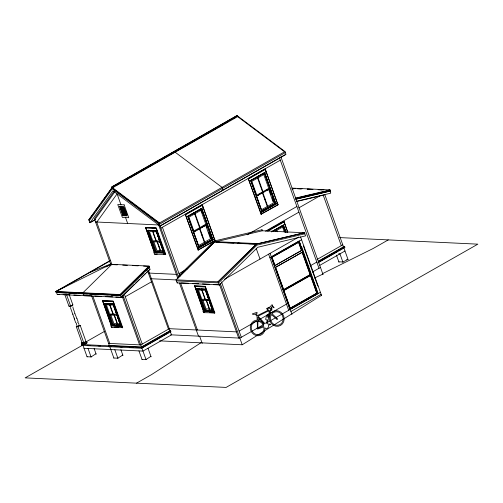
<?xml version="1.0" encoding="UTF-8"?>
<svg xmlns="http://www.w3.org/2000/svg" width="503" height="503" viewBox="0 0 503 503"><rect width="100%" height="100%" fill="white"/><g stroke="black" fill="none" stroke-linecap="round" stroke-linejoin="round"><path stroke-width="0.75" d="M198.478 250.048L185.274 214.253L198.081 250.029L215.271 240.465L214.479 238.938L198.999 247.646L187.757 216.252L201.766 208.38L213.008 239.774M261.415 214.228L248.205 178.439L261.013 214.209L278.203 204.646L277.411 203.124L261.931 211.832L250.689 180.432L264.704 172.56L275.946 203.96M301.379 247.621L299.285 241.069M300.555 236.875L321.643 295.751M111.232 325.68L110.93 325.894L111.496 327.39L122.713 327.616L113.225 301.108L102.505 300.599L111.232 325.68L120.99 326.013L113.068 303.881L106.19 303.573M102.298 300.719L113.012 301.228L122.216 327.899M154.258 252.456L153.956 252.663L154.522 254.16L165.739 254.386L156.251 227.878L145.53 227.369L154.258 252.456L155.641 252.393M165.242 254.669L156.037 227.997L145.323 227.488M203.35 310.942L203.049 311.156L203.614 312.652L214.831 312.879L205.343 286.37L194.623 285.861L203.35 310.942L213.109 311.275L205.18 289.143L201.351 288.98M194.416 285.981L205.13 286.49L214.335 313.162M303.799 245.929L303.623 246.495L317.72 285.874L318.179 286.075M318.148 293.582L301.945 247.451L301.492 247.243M70.376 307.465L74.161 318.21M78.94 324.498L78.657 323.24L77.745 322.461L78.091 321.731L76.884 318.386M79.235 325.428L77.33 326.302M84.246 344.448L83.743 342.744L84.246 344.448L87.076 342.839L86.617 341.55L81.524 343.059L81.983 344.341L84.246 344.448L84.529 343.593M74.469 319.26L75.651 322.649L76.381 323.259L76.557 325.202M76.865 318.462L74.828 313.532M112.1 187.751L111.993 186.739L237.026 115.589L237.403 115.916L237.655 116.621L112.622 187.776L111.993 186.739M237.026 115.589L174.365 151.472M74.23 318.015L74.457 319.298M74.859 313.558L74.513 312.231C73.696 309.609 73.124 308.798 72.853 306.874M256.53 244.012L256.367 243.559L256.109 244.251L214.322 242.27L214.586 241.578M95.457 219.622L90.043 222.703L88.779 219.855L111.855 187.751L159.111 223.194L178.791 277.964M94.696 211.97L88.779 219.855M95.608 210.694L99.732 204.96M100.65 203.684L112.27 187.512L159.533 222.955M89.144 220.886L112.219 188.782L159.482 224.225L285.352 152.598M90.043 222.703L112.955 190.819L160.13 226.029L286 154.396L284.981 151.566L237.724 116.118M114.093 191.303L94.375 218.748L110.849 264.754M94.74 219.773L114.923 191.693M96.865 222.024L117.08 193.894L120.953 204.702M111.842 264.32L82.901 292.79L83.473 293.708M149.02 266.087L110.673 264.264L55.776 291.507L120.079 294.557L149.02 266.087L149.41 267.175L120.45 295.588L56.147 292.532L55.776 291.507L110.088 260.598M149.114 266.351L120.179 294.821L55.871 291.765M143.713 272.613L120.651 295.468M145.373 270.979L149.41 267.175M121.261 297.267L134.106 284.629M135.785 282.982L139.13 279.687M141.368 277.493L145.273 273.645M146.392 272.544L149.995 269.262L148.951 266.345L143.55 266.087M120.079 294.557L121.198 297.455L149.995 269.262M178.571 277.354L178.288 276.329L214.146 241.056L261.988 229.745L262.359 230.77L215.944 241.723M261.988 229.745L262.27 230.77L304.472 232.77L305.579 235.857L257.769 247.269L219.358 284.924L177.157 282.919L176.05 279.838L214.511 242.081L214.328 241.572L256.109 243.553M178.659 277.36L214.511 242.081M217.918 281.825L256.297 244.068L304.139 232.757M176.05 279.838L218.252 281.837L256.631 244.081L304.472 232.77M72.262 305.497L72.872 304.919L69.074 294.299M82.291 343.448L76.286 326.673L76.896 326.095M77.387 326.051L76.286 326.673L78.04 326.761L78.657 326.177M269.476 311.137L270.318 310.313L270.677 308.911L269.067 307.918M81.995 342.631L81.524 343.059L83.787 343.165L104.574 331.332M95.991 353.754L91.068 356.923L87.05 356.734M122.789 355.024L117.859 358.199L113.841 358.004M150.919 356.357L145.996 359.532L141.978 359.343M200.86 342.826L151.617 374.565L136.514 383.16M321.492 295.343L242.226 344.788L159.552 340.864M130.038 177.534L217.032 128.045M218.384 127.265L223.112 124.543M224.464 123.763L228.519 121.424M233.247 118.695L234.599 117.916L233.216 118.695M210.726 131.541L213.454 129.981M218.22 127.259L219.585 126.479M220.949 125.7L222.992 124.537M224.357 123.757L225.721 122.977M111.848 187.047L173.68 151.856M112.37 187.072L237.403 115.916M89.792 222.691L95.205 219.61M119.588 206.406L123.606 206.601L126.926 215.862L122.902 215.674L119.588 206.406L121.349 206.23M122.902 215.674L126.674 215.592M159.111 223.194L284.981 151.566M153.044 230.512L147.505 230.38L155.433 252.512M148.712 230.104L148.083 230.462L152.088 241.66L160.13 242.037M159.879 226.017L285.069 154.773M156.087 230.657L163.802 252.908L164.978 252.965M160.935 228.104L280.303 160.174M185.437 214.259L202.225 204.708L214.479 238.938M248.375 178.446L265.156 168.895L277.411 203.124M185.626 214.775L202.407 205.224M248.557 178.961L265.339 169.41M186.456 217.095L203.237 207.544M249.387 181.275L266.169 171.73M187.971 216.384L201.502 208.745L212.562 239.629L199.138 247.269L188.059 216.384L201.502 208.745M250.909 180.571L264.44 172.931L251.01 180.571L262.069 211.455L275.493 203.816L264.415 172.931M56.55 291.375L79.858 278.146M80.335 277.838L108.962 261.585M152.088 241.66L152.717 241.302M197.245 221.1L197.66 220.861M260.177 185.286L260.598 185.047M155.691 252.154L163.758 252.525L156.012 230.902L147.976 230.525L155.691 252.154L157.081 251.362M156.741 251.739L157.162 251.5M203.652 226.048L205.576 224.954L210.531 238.787L198.572 245.59M258.479 194.85L260.403 193.756M265.949 190.599L267.231 189.864M193.139 232.185L195.824 230.657M197.163 229.896L198.509 229.129M199.848 228.368L207.066 224.571L201.401 208.745M259.429 194.46L256.071 196.371L269.998 188.757L264.333 172.925M260.774 193.699L264.798 191.404M266.144 190.643L267.483 189.876M154.522 254.16L157.32 253.99M193.642 232.21L207.066 224.571M163.802 252.908L156.351 231.393M70.194 306.34L72.872 304.919M201.76 235.102L202.181 234.863M264.697 199.289L265.119 199.05M261.51 209.776L273.469 202.967L268.514 189.134M198.616 246.835L212.096 239.547L198.672 247.187M261.547 211.015L273.858 204.086M261.61 211.373L275.034 203.728L274.531 203.709M197.698 248.488L199.163 247.652L187.776 216.252M260.629 212.675L262.101 211.838L250.708 180.432M197.924 248.501L214.706 238.95M260.862 212.687L277.675 203.168M198.081 250.029L213.524 241.239M261.013 214.209L278.197 204.677M104.926 303.768L112.993 304.133L120.701 325.762L112.666 325.384L104.951 303.749L112.993 304.133M125.278 296.726L151.497 281.806M77.431 326.541L78.04 326.761L80.247 325.504L85.988 341.55M178.993 273.588L187.852 268.545M247.143 234.807L296.889 206.494M105.058 303.693L109.063 314.884L109.692 314.526M298.669 207.959L319.518 196.101M295.89 199.194L330.421 190.964L330.05 189.933L291.872 188.122M265.527 231.16L298.92 212.159M283.956 221.395L267.005 230.94L283.956 221.395L287.842 232.26M268.03 231.078L284.138 221.911M177.157 282.919L177.471 282.743M271.488 231.808L283.352 225.055L286.113 232.367M271.633 231.814L284.968 224.225M272.393 231.537L283.132 225.426L285.452 231.902M272.475 231.543L283.233 225.432L285.603 232.053M275.116 231.305L282.585 227.054L284.409 232.153M112.666 325.384L114.055 324.592M113.716 324.963L114.137 324.724M111.496 327.39L111.999 327.107M82.498 345.24L25.15 377.872L226.111 387.411L477.85 244.156L339.632 237.592M84.309 344.259L85.963 343.316M120.783 326.133L113.037 303.9L120.783 326.133L121.952 326.189M197.069 289.011L205.111 289.395L212.819 311.03L204.784 310.647L197.069 289.011L205.211 289.338M205.18 289.143L212.895 311.395L214.071 311.451M224.615 279.222L298.832 236.988M108.717 345.806L109.346 345.448L141.5 346.976L170.033 330.735L170.53 330.76L170.857 331.659L141.695 348.258L81.744 345.41L81.417 344.511L141.374 347.353L170.53 330.76M109.038 346.705L111.238 346.422M271.13 256.932L299.034 241.056L317.827 293.557L289.929 309.433L271.394 257.674M269.91 257.781L301.593 239.755M271.865 257.341L298.675 242.188L301.624 250.419L274.984 265.584L271.865 257.341L298.675 242.188M274.814 265.578L301.624 250.419M275.462 267.376L302.272 252.223L310.288 274.613L283.648 289.772L275.462 267.376L302.272 252.223M204.784 310.647L206.173 309.854M205.834 310.232L206.255 309.993M203.614 312.652L204.117 312.369M147.253 344.781L141.821 347.875L146.052 359.683M148.618 344.008L150.655 342.851M152.013 342.078L162.199 336.274M163.557 335.501L168.316 332.797M212.895 311.395L205.155 289.162M316.959 259.51L342.776 244.823M309.999 265.955L316.796 262.082M318.374 261.183L343.511 246.879L324.875 194.831L296.38 201.571M318.198 261.598L344.643 246.545L344.964 247.445L317.839 262.887M318.701 262.082L326.17 257.832M327.528 257.058L337.72 251.261M339.079 250.488L340.437 249.714M341.795 248.941L343.832 247.784L348.063 259.592M319.851 265.301L344.983 250.997M312.338 272.054L320.474 267.426M283.478 289.766L310.288 274.613M310.565 275.386L283.755 290.539L310.565 275.386L316.921 293.148L290.112 308.301L284.006 291.25M388.253 239.9L373.151 248.495L322.392 273.714M239.088 331.087L256.7 321.065M258.052 320.292L286.496 304.108M290.112 308.301L316.921 293.148M291.061 308.691L293.161 307.49M294.425 306.773L296.563 305.554M297.789 304.862L299.97 303.617M301.328 302.844L303.837 301.416M304.73 300.907L311.539 297.034M312.897 296.261L315.268 294.915M316.299 294.324L317.663 293.545L299.128 241.786M263.647 324.542L239.83 338.098L170.624 334.816M266.357 323.001L320.386 292.256M290.916 311.502L321.121 294.312M114.307 186.362L112.949 187.129L114.319 186.362M118.368 184.054L120.406 182.903M127.177 179.062L128.535 178.295M129.887 177.528L131.924 176.371M118.419 184.054L120.469 182.903M121.839 182.136L125.939 179.835M127.303 179.068L128.674 178.301M105.869 266.961L110.767 264.534M269.048 307.918L267.275 308.754L270.771 312.772L271.287 313.099L271.809 312.47A7.897 7.306 68.7 0 1 283.843 316.563A7.897 7.306 68.7 0 1 275.82 326.195A7.897 7.306 68.7 0 1 270.57 313.96L269.91 312.709L267.275 323.347L268.112 324.127L270.57 324.108L270.733 324.624L268.501 325.101A2.584 2.389 68.7 0 1 264.955 327.994L265.012 328.717A7.897 7.306 68.7 0 1 257.945 335.778A7.897 7.306 68.7 0 1 250.312 328.56A7.897 7.306 68.7 0 1 256.046 320.241L257.171 320.204L257.008 316.142L255.184 314.193L252.764 314.469L252.449 313.809L257.046 312.344L257.102 313.25L255.926 313.828L257.492 315.551L267.892 310.395L266.577 308.496L270.74 306.597L271.331 305.082L272.481 304.893L272.431 305.837L274.141 307.773L273.412 307.629L272.349 306.05L271.821 307.176L271.884 310.005L269.822 311.552M314.413 278.046L322.869 274.116M110.698 263.993L89.848 272.425M76.286 326.673L76.758 326.51M56.147 292.532L56.512 292.425M56.468 292.306L57.229 294.418L59.323 294.324M69.992 306.132L71.137 306.006L71.772 305.315M86.51 343.008L87.076 342.839M64.862 294.764L68.911 306.088L71.42 305.975M79.493 325.699L80.247 325.504L79.631 325.284M291.96 189.197L295.72 188.304M295.475 198.113L330.05 189.933M295.569 198.377L330.144 190.203L328.585 190.121M295.72 199.188L330.22 191.083M296.456 201.282L330.446 193.246L330.767 193.07L329.754 190.247M304.843 233.801L256.995 245.112L218.623 282.868L176.421 280.863M123.889 207.261L120.223 207.085M124.166 208.028L120.5 207.858M124.442 208.802L120.777 208.626M124.719 209.575L121.053 209.399M124.996 210.348L121.33 210.172M125.272 211.115L121.607 210.946M123.587 211.876L125.549 211.889M125.825 212.662L122.16 212.486M124.134 213.423L126.102 213.435M126.379 214.209L122.713 214.033M126.655 214.976L122.99 214.806M265.156 168.895L277.537 203.929M297.374 188.638L302.058 188.858M307.515 189.122L312.979 189.38M318.443 189.637L323.901 189.895M297.141 188.7L301.027 188.883M307.239 189.178L311.118 189.361M318.11 189.694L321.989 189.876M269.998 188.757L269.501 188.732L274.889 203.784M222.81 190.203L222.049 187.38L175.138 152.202M274.305 203.759L275.493 203.816M274.424 204.023L261.711 211.053L262.05 211.065M202.225 204.708L214.863 240.478L215.259 240.497M95.526 221.961L158.495 224.948M145.505 228.004L156.226 228.513M146.335 230.324L157.055 230.833M156.288 231.858L149.422 231.537L152.711 240.736L159.583 241.063M154.157 235.806L154.496 235.825M211.367 239.573L212.562 239.629M211.493 239.837L198.779 246.866L199.113 246.885M343.09 246.47L344.643 246.545M216.29 242.1L218.616 242.213M227.123 242.616L228.67 242.691M237.957 243.131L239.503 243.207M248.017 243.609L250.337 243.716M216.755 242.188L223.797 242.528M226.834 242.666L233.857 242.999M237.686 243.182L244.691 243.515M248.539 243.697L255.524 244.03M256.297 244.068L256.631 244.081M338.613 253.801L339.953 253.864L343.027 262.459M158.703 246.388L159.042 246.401M163.129 250.645L156.911 250.349L153.874 241.855M346.668 259.378L348.007 259.441L342.864 261.994L338.84 261.805M156.848 251.418L159.042 251.525M156.741 251.481L158.602 251.569M162.199 251.739L163.645 251.808M156.32 251.72L163.94 252.078M156.219 251.777L163.525 252.122M164.016 252.789L155.616 252.405L147.719 230.261M153.968 252.619L164.688 253.128M163.444 254.279L165.739 254.386M111.936 264.584L117.337 264.842M122.732 265.1L127.36 265.32M132.754 265.578L138.155 265.829M148.901 273.066L176.352 274.368M150.925 278.731L176.025 279.92M181.382 282.925L188.411 283.264M192.322 283.447L198.572 283.742M202.483 283.931L209.512 284.264M213.423 284.447L219.673 284.748M194.598 286.496L205.318 287.006M316.488 293.494L318.078 293.57M199.094 288.86L196.598 288.867L204.526 310.999M195.428 288.81L206.148 289.319M205.381 290.35L198.515 290.024L201.81 299.228L208.676 299.549M203.25 294.299L203.589 294.312M58.052 292.501L66.528 292.903M68.842 293.01L76.544 293.375M78.852 293.488L87.333 293.89M89.647 293.997L98.123 294.4M100.437 294.513L108.151 294.877M111.232 295.022L118.947 295.387M206.928 300.033L209.852 300.172M209.223 300.53L201.181 300.146L197.176 288.955M63.133 294.507L70.005 294.833M73.822 295.016L79.927 295.305M91.546 295.858L84.19 295.701L83.435 293.582M94.671 296.003L101.713 296.336M105.624 296.525L112.659 296.858M115.791 297.009L121.512 297.279M57.229 294.418L123.807 297.562M207.796 304.875L208.135 304.893M102.48 301.234L113.2 301.743M103.31 303.548L114.03 304.057M212.222 309.138L206.01 308.842L202.967 300.348M113.263 305.088L106.397 304.761L109.692 313.96L116.558 314.287M211.291 310.1L212.75 310.169M208.412 310.093L213.247 310.257M205.312 310.269L213.347 310.653M203.061 311.112L213.781 311.615M209.474 312.621L214.831 312.879M111.138 309.037L111.471 309.049M111.886 314.633L114.08 314.733M109.063 314.884L117.105 315.268M115.684 319.612L116.017 319.631M120.758 323.901L113.892 323.574L110.597 314.375M117.086 324.668L120.01 324.812M116.25 324.693L119.903 324.869M119.896 325.001L113.194 325.007L121.229 325.384M112.408 325.737L104.668 303.498L112.59 325.63L120.965 326.032M110.949 325.843L121.663 326.353M236.448 331.867L169.291 328.679L140.765 344.913L108.61 343.386M79.072 325.447L80.247 325.504M114.294 327.214L118.123 327.396M170.857 331.659L170.354 331.64L171.504 334.853L142.971 351.088L84.026 348.296M87.465 345.297L90.527 345.442M98.186 345.8L100.481 345.913M119.865 346.831L122.216 346.944M130.057 347.315L133.194 347.466M121.883 211.719L123.587 211.876M122.436 213.259L124.14 213.423M68.911 306.088L69.527 306.308M72.79 314.168L73.01 314.249M214.146 241.056L214.429 242.081M237.303 116.356L284.566 151.805M315.482 286.993L315.865 287.389M82.335 343.668L81.907 342.656L81.983 344.341M323.247 195.214L341.304 245.659M336.444 255.103L339.009 262.264M280.932 156.986L323.039 274.588M279.423 157.703L319.003 268.262M298.512 242.176L301.46 250.412M302.102 252.217L310.118 274.607M310.395 275.374L316.758 293.136M283.786 221.389L287.71 232.336M264.534 172.554L275.795 203.954M283.334 225.055L285.968 232.355M282.887 226.124L283.661 228.28M269.237 189.373L271.035 194.41M272.324 198.006L273.613 201.602M258.02 177.842L262.968 191.674M276.813 230.336L277.329 231.782M257.599 178.081L262.553 191.913M267.697 206.255L262.742 192.423L262.327 192.662L267.275 206.494M272.035 257.347L274.984 265.584M275.631 267.382L283.648 289.772M283.925 290.545L290.281 308.308M270.092 253.342L291.947 314.388M268.621 254.178L288.709 310.282M256.26 248.57L260.02 259.076M201.602 208.368L212.863 239.768M201.929 211.6L202.703 213.756M206.544 224.495L211.952 239.604M206.368 225.602L207.154 227.809M208.877 232.386L211.197 238.856M221.477 281.894L241.302 337.262M220.27 283.466L242.138 344.542M195.082 213.656L200.037 227.488M194.661 213.894L199.616 227.727M200.075 228.972L204.759 242.069M199.389 228.475L204.344 242.308M219.358 284.145L238.661 338.041M218.252 281.837L219.358 284.924M206.312 299.813L209.606 309.012M205.979 299.794L209.273 308.993M202.112 290.2L205.406 299.398M201.778 290.181L205.073 299.379M201.785 299.719L205.545 310.213M194.623 285.861L203.589 310.898M162.406 227.268L180.005 276.424M180.602 283.026L197.428 330.012M199.641 336.193L202.2 343.348M158.659 224.96L177.873 278.618M179.433 282.969L198.465 336.136M156.119 230.846L163.991 252.802M157.483 242.044L160.514 250.519M157.143 242.031L160.18 250.507M153.019 231.707L156.314 240.906M152.931 232.373L155.98 240.893M152.692 241.226L156.452 251.72M145.795 228.111L154.496 252.405M148.517 270.652L170.033 330.735M147.511 270.671L168.455 329.157M125.304 209.921L127.089 214.913M125.561 217.566L127.687 223.521M120.01 206.167L123.323 215.435M148.008 348.227L151.082 356.816M124.392 294.255L142.23 344.077M96.695 222.018L112.012 264.792M123.097 295.582L141.5 346.976M141.374 347.353L141.695 348.258M122.638 297.506L139.589 344.857M138.954 350.899L142.028 359.494M114.194 314.545L117.488 323.75M114.118 315.255L116.91 323.045M109.994 304.931L113.288 314.13M109.66 304.919L112.955 314.117M109.667 314.457L113.427 324.951M104.693 303.485L112.615 325.617M120.902 349.755L122.952 355.483M102.505 300.599L111.471 325.636M114.841 349.755L117.916 358.35M92.829 296.091L109.78 343.442M91.653 296.034L109.346 345.448M109.667 346.347L113.898 358.155M94.105 348.485L96.155 354.213M88.044 348.485L91.118 357.08M66.616 294.846L70.672 306.17M78.04 326.761L83.787 342.801M82.876 345.077L87.101 356.885M257.92 321.203L257.806 327.83L258.165 328.094L263.597 325.969C262.849 323.454 260.516 321.536 257.92 321.203M258.077 317.292L257.964 320.172L261.61 321.599L263.861 324.209L264.138 323.743L258.077 317.292M257.102 328.013L257.605 329.069L263.893 326.849A6.847 6.338 68.7 0 1 258.184 334.74A6.847 6.338 68.7 0 1 251.23 327.296C251.324 324.152 253.958 321.121 257.215 321.228L257.492 327.824L257.102 328.013M267.313 314.815L266.741 315.142L265.603 319.424L267.049 320.134L267.344 319.826L266.533 323.027L264.547 323.272L258.064 316.173L268.363 310.936L269.287 312.143L267.967 317.374L267.665 316.789L268.149 315.519L267.313 314.815M271.538 308.276L271.324 309.427L270.966 307.874L271.306 307.553L271.538 308.276M276.474 318.801L276.732 319.418L277.335 319.48L277.675 318.959L272.048 313.771C273.607 311.829 276.449 311.3 278.731 312.156A6.853 6.338 68.7 0 1 282.711 321.442A6.853 6.338 68.7 0 1 273.827 324.353A6.853 6.338 68.7 0 1 271.394 314.564L276.474 318.801M200.854 210.373L188.895 217.177L193.844 231.009L205.802 224.206L200.854 210.373M263.786 174.554L251.827 181.363L256.781 195.195L268.74 188.386L263.786 174.554M117.017 184.821L115.659 185.588L117.054 184.827M86.044 341.436L86.617 341.55L86.044 341.436M124.134 204.853L117.771 204.551L122.38 217.415L128.743 217.717L124.134 204.853M204.734 310.879L196.811 288.747L204.708 310.898M83.787 343.165L83.749 342.744L83.787 343.165"/></g></svg>
